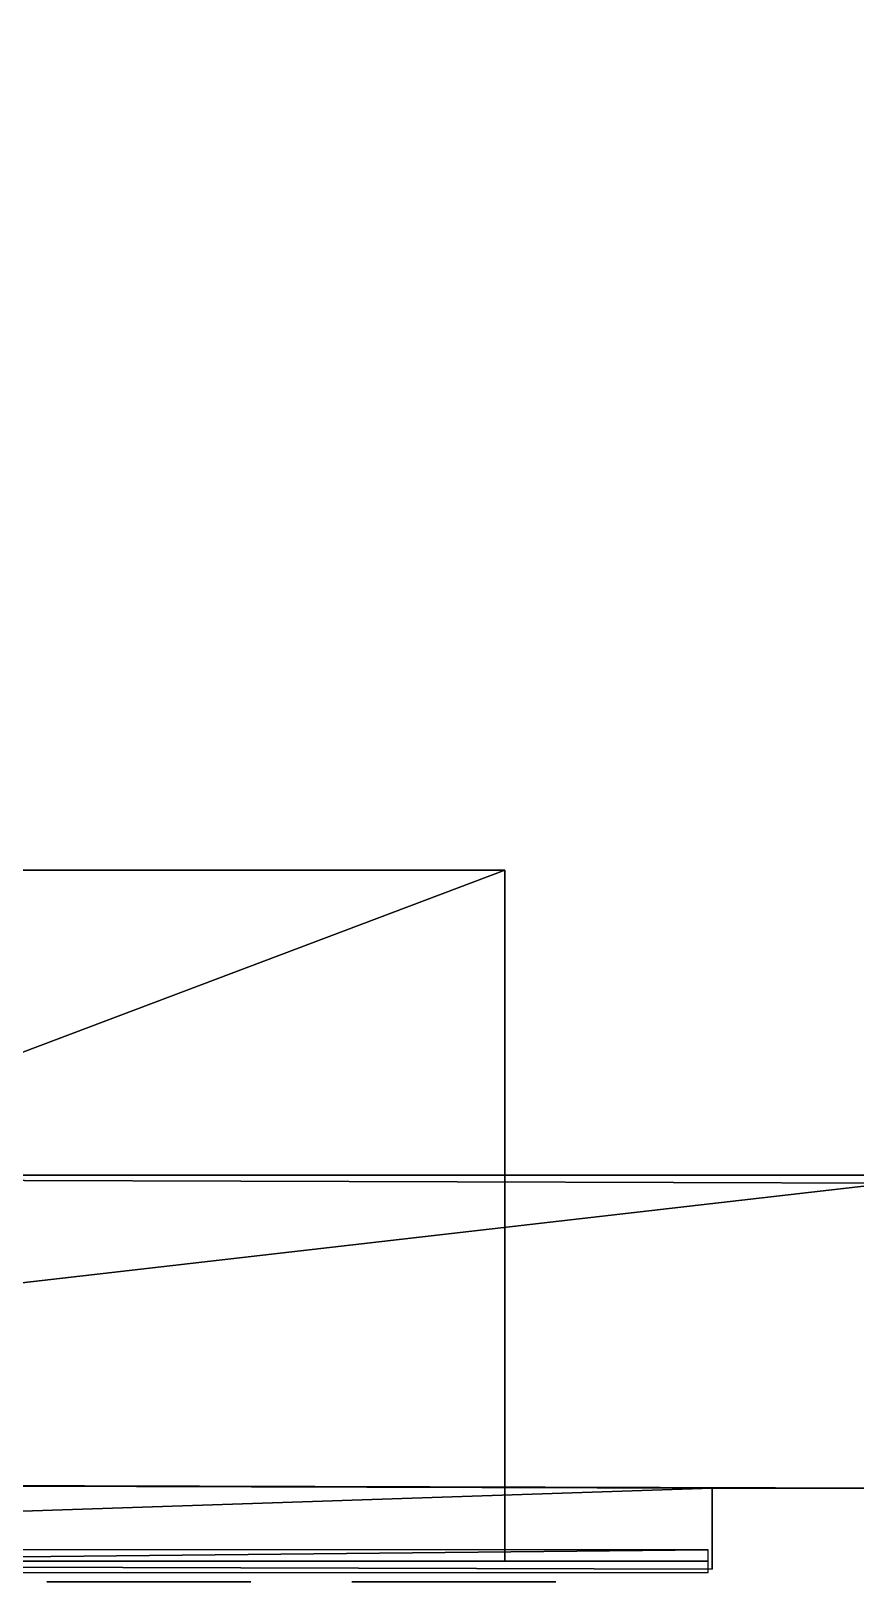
# Model space of a CAD drawing. Extents: x 0.035 to 0.878, y -0.083 to 0.713.
# Drawn here: x 0.2584 to 0.3615, y -0.0614 to 0.1323 of the extents above; entities that cross this region are included whole.
import ezdxf

# ---------------------------------------------------------------- set-up
doc = ezdxf.new("R2010")
doc.units = 0
for name, color, linetype in [('MESH04', 18, 'CONTINUOUS'), ('MESH05', 18, 'CONTINUOUS'), ('MESH08', 18, 'CONTINUOUS'), ('MESH09', 18, 'CONTINUOUS'), ('MESH22', 18, 'CONTINUOUS'), ('MESH24', 18, 'CONTINUOUS'), ('MESH26', 18, 'CONTINUOUS'), ('MESH32', 11, 'CONTINUOUS'), ('MESH33', 11, 'CONTINUOUS'), ('MESH34', 11, 'CONTINUOUS')]:
    doc.layers.add(name, color=color, linetype=linetype)

msp = doc.modelspace()

# ---------------------------------------------------------------- meshes
at = {"layer": 'MESH04'}
mesh = msp.add_polyface(dxfattribs=at)
corners = [(0.2985, -0.0614, 1.1196), (0.2986, -0.0614, 1.1196), (0.299, -0.0614, 1.1229), (0.299, -0.0614, 1.1229), (0.299, -0.0614, 1.1229), (0.299, -0.0614, 1.1163), (0.299, -0.0614, 1.1163), (0.2986, -0.0614, 1.1196), (0.2986, -0.0614, 1.1196), (0.2985, -0.0614, 1.1196), (0.3002, -0.0614, 1.1132), (0.3003, -0.0614, 1.1133), (0.299, -0.0614, 1.1163), (0.299, -0.0614, 1.1163), (0.299, -0.0614, 1.1163), (0.3023, -0.0614, 1.1106), (0.3023, -0.0614, 1.1106), (0.3003, -0.0614, 1.1133), (0.3003, -0.0614, 1.1133), (0.3002, -0.0614, 1.1132), (0.3049, -0.0614, 1.1086), (0.3049, -0.0614, 1.1086), (0.3023, -0.0614, 1.1106), (0.3023, -0.0614, 1.1106), (0.3023, -0.0614, 1.1106), (0.308, -0.0614, 1.1073), (0.308, -0.0614, 1.1073), (0.3049, -0.0614, 1.1086), (0.3049, -0.0614, 1.1086), (0.3049, -0.0614, 1.1086), (0.3113, -0.0614, 1.1069), (0.3113, -0.0614, 1.1069), (0.308, -0.0614, 1.1073), (0.308, -0.0614, 1.1073), (0.308, -0.0614, 1.1073), (0.3146, -0.0614, 1.1073), (0.3145, -0.0614, 1.1073), (0.3113, -0.0614, 1.1069), (0.3113, -0.0614, 1.1069), (0.3113, -0.0614, 1.1069), (0.3176, -0.0614, 1.1086), (0.3176, -0.0614, 1.1086), (0.3145, -0.0614, 1.1073), (0.3145, -0.0614, 1.1073), (0.3146, -0.0614, 1.1073), (0.3203, -0.0614, 1.1106), (0.3202, -0.0614, 1.1106), (0.3176, -0.0614, 1.1086), (0.3176, -0.0614, 1.1086), (0.3176, -0.0614, 1.1086), (0.3223, -0.0614, 1.1132), (0.3222, -0.0614, 1.1133), (0.3202, -0.0614, 1.1106), (0.3202, -0.0614, 1.1106), (0.3203, -0.0614, 1.1106), (0.3235, -0.0614, 1.1163), (0.3235, -0.0614, 1.1163), (0.3222, -0.0614, 1.1133), (0.3222, -0.0614, 1.1133), (0.3223, -0.0614, 1.1132), (0.324, -0.0614, 1.1196), (0.3239, -0.0614, 1.1196), (0.3235, -0.0614, 1.1163), (0.3235, -0.0614, 1.1163), (0.3235, -0.0614, 1.1163), (0.3235, -0.0614, 1.1229), (0.3235, -0.0614, 1.1229), (0.3239, -0.0614, 1.1196), (0.3239, -0.0614, 1.1196), (0.324, -0.0614, 1.1196), (0.3223, -0.0614, 1.126), (0.3222, -0.0614, 1.1259), (0.3235, -0.0614, 1.1229), (0.3235, -0.0614, 1.1229), (0.3235, -0.0614, 1.1229), (0.3203, -0.0614, 1.1286), (0.3202, -0.0614, 1.1286), (0.3222, -0.0614, 1.1259), (0.3222, -0.0614, 1.1259), (0.3223, -0.0614, 1.126), (0.3176, -0.0614, 1.1306), (0.3176, -0.0614, 1.1306), (0.3202, -0.0614, 1.1286), (0.3202, -0.0614, 1.1286), (0.3203, -0.0614, 1.1286), (0.3146, -0.0614, 1.1319), (0.3145, -0.0614, 1.1319), (0.3176, -0.0614, 1.1306), (0.3176, -0.0614, 1.1306), (0.3176, -0.0614, 1.1306), (0.3113, -0.0614, 1.1323), (0.3113, -0.0614, 1.1323), (0.3145, -0.0614, 1.1319), (0.3145, -0.0614, 1.1319), (0.3146, -0.0614, 1.1319), (0.308, -0.0614, 1.1319), (0.308, -0.0614, 1.1319), (0.3113, -0.0614, 1.1323), (0.3113, -0.0614, 1.1323), (0.3113, -0.0614, 1.1323), (0.3049, -0.0614, 1.1306), (0.3049, -0.0614, 1.1306), (0.308, -0.0614, 1.1319), (0.308, -0.0614, 1.1319), (0.308, -0.0614, 1.1319), (0.3023, -0.0614, 1.1286), (0.3023, -0.0614, 1.1286), (0.3049, -0.0614, 1.1306), (0.3049, -0.0614, 1.1306), (0.3049, -0.0614, 1.1306), (0.3002, -0.0614, 1.126), (0.3003, -0.0614, 1.1259), (0.3023, -0.0614, 1.1286), (0.3023, -0.0614, 1.1286), (0.3023, -0.0614, 1.1286), (0.299, -0.0614, 1.1229), (0.299, -0.0614, 1.1229), (0.3003, -0.0614, 1.1259), (0.3003, -0.0614, 1.1259), (0.3002, -0.0614, 1.126)]
mesh.append_faces([[corners[k] for k in face] for face in [(2, 1, 0, 0), (0, 4, 3, 3), (7, 6, 5, 5), (5, 9, 8, 8), (12, 11, 10, 10), (10, 14, 13, 13), (17, 16, 15, 15), (15, 19, 18, 18), (22, 21, 20, 20), (20, 24, 23, 23), (27, 26, 25, 25), (25, 29, 28, 28), (32, 31, 30, 30), (30, 34, 33, 33), (37, 36, 35, 35), (35, 39, 38, 38), (42, 41, 40, 40), (40, 44, 43, 43), (47, 46, 45, 45), (45, 49, 48, 48), (52, 51, 50, 50), (50, 54, 53, 53), (57, 56, 55, 55), (55, 59, 58, 58), (62, 61, 60, 60), (60, 64, 63, 63), (67, 66, 65, 65), (65, 69, 68, 68), (72, 71, 70, 70), (70, 74, 73, 73), (77, 76, 75, 75), (75, 79, 78, 78), (82, 81, 80, 80), (80, 84, 83, 83), (87, 86, 85, 85), (85, 89, 88, 88), (92, 91, 90, 90), (90, 94, 93, 93), (97, 96, 95, 95), (95, 99, 98, 98), (102, 101, 100, 100), (100, 104, 103, 103), (107, 106, 105, 105), (105, 109, 108, 108), (112, 111, 110, 110), (110, 114, 113, 113), (117, 116, 115, 115), (115, 119, 118, 118)]])
at = {"layer": 'MESH05'}
mesh = msp.add_polyface(dxfattribs=at)
corners = [(0.2859, -0.0614, 1.1196), (0.2858, -0.0614, 1.1196), (0.2854, -0.0614, 1.1163), (0.2854, -0.0614, 1.1163), (0.2854, -0.0614, 1.1163), (0.2854, -0.0614, 1.1229), (0.2854, -0.0614, 1.1229), (0.2858, -0.0614, 1.1196), (0.2858, -0.0614, 1.1196), (0.2859, -0.0614, 1.1196), (0.2842, -0.0614, 1.126), (0.2841, -0.0614, 1.1259), (0.2854, -0.0614, 1.1229), (0.2854, -0.0614, 1.1229), (0.2854, -0.0614, 1.1229), (0.2822, -0.0614, 1.1286), (0.2821, -0.0614, 1.1286), (0.2841, -0.0614, 1.1259), (0.2841, -0.0614, 1.1259), (0.2842, -0.0614, 1.126), (0.2795, -0.0614, 1.1306), (0.2795, -0.0614, 1.1306), (0.2821, -0.0614, 1.1286), (0.2821, -0.0614, 1.1286), (0.2822, -0.0614, 1.1286), (0.2765, -0.0614, 1.1319), (0.2764, -0.0614, 1.1319), (0.2795, -0.0614, 1.1306), (0.2795, -0.0614, 1.1306), (0.2795, -0.0614, 1.1306), (0.2732, -0.0614, 1.1323), (0.2732, -0.0614, 1.1323), (0.2764, -0.0614, 1.1319), (0.2764, -0.0614, 1.1319), (0.2765, -0.0614, 1.1319), (0.2699, -0.0614, 1.1319), (0.2699, -0.0614, 1.1319), (0.2732, -0.0614, 1.1323), (0.2732, -0.0614, 1.1323), (0.2732, -0.0614, 1.1323), (0.2668, -0.0614, 1.1306), (0.2668, -0.0614, 1.1306), (0.2699, -0.0614, 1.1319), (0.2699, -0.0614, 1.1319), (0.2699, -0.0614, 1.1319), (0.2642, -0.0614, 1.1286), (0.2642, -0.0614, 1.1286), (0.2668, -0.0614, 1.1306), (0.2668, -0.0614, 1.1306), (0.2668, -0.0614, 1.1306), (0.2621, -0.0614, 1.126), (0.2622, -0.0614, 1.1259), (0.2642, -0.0614, 1.1286), (0.2642, -0.0614, 1.1286), (0.2642, -0.0614, 1.1286), (0.2609, -0.0614, 1.1229), (0.2609, -0.0614, 1.1229), (0.2622, -0.0614, 1.1259), (0.2622, -0.0614, 1.1259), (0.2621, -0.0614, 1.126), (0.2604, -0.0614, 1.1196), (0.2605, -0.0614, 1.1196), (0.2609, -0.0614, 1.1229), (0.2609, -0.0614, 1.1229), (0.2609, -0.0614, 1.1229), (0.2609, -0.0614, 1.1163), (0.2609, -0.0614, 1.1163), (0.2605, -0.0614, 1.1196), (0.2605, -0.0614, 1.1196), (0.2604, -0.0614, 1.1196), (0.2621, -0.0614, 1.1132), (0.2622, -0.0614, 1.1133), (0.2609, -0.0614, 1.1163), (0.2609, -0.0614, 1.1163), (0.2609, -0.0614, 1.1163), (0.2642, -0.0614, 1.1106), (0.2642, -0.0614, 1.1106), (0.2622, -0.0614, 1.1133), (0.2622, -0.0614, 1.1133), (0.2621, -0.0614, 1.1132), (0.2668, -0.0614, 1.1086), (0.2668, -0.0614, 1.1086), (0.2642, -0.0614, 1.1106), (0.2642, -0.0614, 1.1106), (0.2642, -0.0614, 1.1106), (0.2699, -0.0614, 1.1073), (0.2699, -0.0614, 1.1073), (0.2668, -0.0614, 1.1086), (0.2668, -0.0614, 1.1086), (0.2668, -0.0614, 1.1086), (0.2732, -0.0614, 1.1069), (0.2732, -0.0614, 1.1069), (0.2699, -0.0614, 1.1073), (0.2699, -0.0614, 1.1073), (0.2699, -0.0614, 1.1073), (0.2765, -0.0614, 1.1073), (0.2764, -0.0614, 1.1073), (0.2732, -0.0614, 1.1069), (0.2732, -0.0614, 1.1069), (0.2732, -0.0614, 1.1069), (0.2795, -0.0614, 1.1086), (0.2795, -0.0614, 1.1086), (0.2764, -0.0614, 1.1073), (0.2764, -0.0614, 1.1073), (0.2765, -0.0614, 1.1073), (0.2822, -0.0614, 1.1106), (0.2821, -0.0614, 1.1106), (0.2795, -0.0614, 1.1086), (0.2795, -0.0614, 1.1086), (0.2795, -0.0614, 1.1086), (0.2842, -0.0614, 1.1132), (0.2841, -0.0614, 1.1133), (0.2821, -0.0614, 1.1106), (0.2821, -0.0614, 1.1106), (0.2822, -0.0614, 1.1106), (0.2854, -0.0614, 1.1163), (0.2854, -0.0614, 1.1163), (0.2841, -0.0614, 1.1133), (0.2841, -0.0614, 1.1133), (0.2842, -0.0614, 1.1132)]
mesh.append_faces([[corners[k] for k in face] for face in [(2, 1, 0, 0), (0, 4, 3, 3), (7, 6, 5, 5), (5, 9, 8, 8), (12, 11, 10, 10), (10, 14, 13, 13), (17, 16, 15, 15), (15, 19, 18, 18), (22, 21, 20, 20), (20, 24, 23, 23), (27, 26, 25, 25), (25, 29, 28, 28), (32, 31, 30, 30), (30, 34, 33, 33), (37, 36, 35, 35), (35, 39, 38, 38), (42, 41, 40, 40), (40, 44, 43, 43), (47, 46, 45, 45), (45, 49, 48, 48), (52, 51, 50, 50), (50, 54, 53, 53), (57, 56, 55, 55), (55, 59, 58, 58), (62, 61, 60, 60), (60, 64, 63, 63), (67, 66, 65, 65), (65, 69, 68, 68), (72, 71, 70, 70), (70, 74, 73, 73), (77, 76, 75, 75), (75, 79, 78, 78), (82, 81, 80, 80), (80, 84, 83, 83), (87, 86, 85, 85), (85, 89, 88, 88), (92, 91, 90, 90), (90, 94, 93, 93), (97, 96, 95, 95), (95, 99, 98, 98), (102, 101, 100, 100), (100, 104, 103, 103), (107, 106, 105, 105), (105, 109, 108, 108), (112, 111, 110, 110), (110, 114, 113, 113), (117, 116, 115, 115), (115, 119, 118, 118)]])
at = {"layer": 'MESH08'}
mesh = msp.add_polyface(dxfattribs=at)
corners = [(0.299, -0.0588, 1.1163), (0.299, -0.0588, 1.1163), (0.2986, -0.0588, 1.1196), (0.2986, -0.0588, 1.1196), (0.2985, -0.0588, 1.1196), (0.3002, -0.0588, 1.1132), (0.3003, -0.0588, 1.1133), (0.299, -0.0588, 1.1163), (0.299, -0.0588, 1.1163), (0.299, -0.0588, 1.1163), (0.3023, -0.0588, 1.1106), (0.3023, -0.0588, 1.1106), (0.3003, -0.0588, 1.1133), (0.3003, -0.0588, 1.1133), (0.3002, -0.0588, 1.1132), (0.3049, -0.0588, 1.1086), (0.3049, -0.0588, 1.1086), (0.3023, -0.0588, 1.1106), (0.3023, -0.0588, 1.1106), (0.3023, -0.0588, 1.1106), (0.308, -0.0588, 1.1073), (0.308, -0.0588, 1.1073), (0.3049, -0.0588, 1.1086), (0.3049, -0.0588, 1.1086), (0.3049, -0.0588, 1.1086), (0.3113, -0.0588, 1.1069), (0.3113, -0.0588, 1.1069), (0.308, -0.0588, 1.1073), (0.308, -0.0588, 1.1073), (0.308, -0.0588, 1.1073), (0.3146, -0.0588, 1.1073), (0.3145, -0.0588, 1.1073), (0.3113, -0.0588, 1.1069), (0.3113, -0.0588, 1.1069), (0.3113, -0.0588, 1.1069), (0.3176, -0.0588, 1.1086), (0.3176, -0.0588, 1.1086), (0.3145, -0.0588, 1.1073), (0.3145, -0.0588, 1.1073), (0.3146, -0.0588, 1.1073), (0.3203, -0.0588, 1.1106), (0.3202, -0.0588, 1.1106), (0.3176, -0.0588, 1.1086), (0.3176, -0.0588, 1.1086), (0.3176, -0.0588, 1.1086), (0.3223, -0.0588, 1.1132), (0.3222, -0.0588, 1.1133), (0.3202, -0.0588, 1.1106), (0.3202, -0.0588, 1.1106), (0.3203, -0.0588, 1.1106), (0.3235, -0.0588, 1.1163), (0.3235, -0.0588, 1.1163), (0.3222, -0.0588, 1.1133), (0.3222, -0.0588, 1.1133), (0.3223, -0.0588, 1.1132), (0.324, -0.0588, 1.1196), (0.3239, -0.0588, 1.1196), (0.3235, -0.0588, 1.1163), (0.3235, -0.0588, 1.1163), (0.3235, -0.0588, 1.1163), (0.3235, -0.0588, 1.1229), (0.3235, -0.0588, 1.1229), (0.3239, -0.0588, 1.1196), (0.3239, -0.0588, 1.1196), (0.324, -0.0588, 1.1196), (0.3223, -0.0588, 1.126), (0.3222, -0.0588, 1.1259), (0.3235, -0.0588, 1.1229), (0.3235, -0.0588, 1.1229), (0.3235, -0.0588, 1.1229), (0.3203, -0.0588, 1.1286), (0.3202, -0.0588, 1.1286), (0.3222, -0.0588, 1.1259), (0.3222, -0.0588, 1.1259), (0.3223, -0.0588, 1.126), (0.3176, -0.0588, 1.1306), (0.3176, -0.0588, 1.1306), (0.3202, -0.0588, 1.1286), (0.3202, -0.0588, 1.1286), (0.3203, -0.0588, 1.1286), (0.3146, -0.0588, 1.1319), (0.3145, -0.0588, 1.1319), (0.3176, -0.0588, 1.1306), (0.3176, -0.0588, 1.1306), (0.3176, -0.0588, 1.1306), (0.3113, -0.0588, 1.1323), (0.3113, -0.0588, 1.1323), (0.3145, -0.0588, 1.1319), (0.3145, -0.0588, 1.1319), (0.3146, -0.0588, 1.1319), (0.308, -0.0588, 1.1319), (0.308, -0.0588, 1.1319), (0.3113, -0.0588, 1.1323), (0.3113, -0.0588, 1.1323), (0.3113, -0.0588, 1.1323), (0.3049, -0.0588, 1.1306), (0.3049, -0.0588, 1.1306), (0.308, -0.0588, 1.1319), (0.308, -0.0588, 1.1319), (0.308, -0.0588, 1.1319), (0.3023, -0.0588, 1.1286), (0.3023, -0.0588, 1.1286), (0.3049, -0.0588, 1.1306), (0.3049, -0.0588, 1.1306), (0.3049, -0.0588, 1.1306), (0.3002, -0.0588, 1.126), (0.3003, -0.0588, 1.1259), (0.3023, -0.0588, 1.1286), (0.3023, -0.0588, 1.1286), (0.3023, -0.0588, 1.1286), (0.299, -0.0588, 1.1229), (0.299, -0.0588, 1.1229), (0.3003, -0.0588, 1.1259), (0.3003, -0.0588, 1.1259), (0.3002, -0.0588, 1.126), (0.2985, -0.0588, 1.1196), (0.2986, -0.0588, 1.1196), (0.299, -0.0588, 1.1229), (0.299, -0.0588, 1.1229), (0.299, -0.0588, 1.1229)]
mesh.append_faces([[corners[k] for k in face] for face in [(2, 1, 0, 0), (0, 4, 3, 3), (7, 6, 5, 5), (5, 9, 8, 8), (12, 11, 10, 10), (10, 14, 13, 13), (17, 16, 15, 15), (15, 19, 18, 18), (22, 21, 20, 20), (20, 24, 23, 23), (27, 26, 25, 25), (25, 29, 28, 28), (32, 31, 30, 30), (30, 34, 33, 33), (37, 36, 35, 35), (35, 39, 38, 38), (42, 41, 40, 40), (40, 44, 43, 43), (47, 46, 45, 45), (45, 49, 48, 48), (52, 51, 50, 50), (50, 54, 53, 53), (57, 56, 55, 55), (55, 59, 58, 58), (62, 61, 60, 60), (60, 64, 63, 63), (67, 66, 65, 65), (65, 69, 68, 68), (72, 71, 70, 70), (70, 74, 73, 73), (77, 76, 75, 75), (75, 79, 78, 78), (82, 81, 80, 80), (80, 84, 83, 83), (87, 86, 85, 85), (85, 89, 88, 88), (92, 91, 90, 90), (90, 94, 93, 93), (97, 96, 95, 95), (95, 99, 98, 98), (102, 101, 100, 100), (100, 104, 103, 103), (107, 106, 105, 105), (105, 109, 108, 108), (112, 111, 110, 110), (110, 114, 113, 113), (117, 116, 115, 115), (115, 119, 118, 118)]])
at = {"layer": 'MESH09'}
mesh = msp.add_polyface(dxfattribs=at)
corners = [(0.2609, -0.0588, 1.1163), (0.2609, -0.0588, 1.1163), (0.2605, -0.0588, 1.1196), (0.2605, -0.0588, 1.1196), (0.2604, -0.0588, 1.1196), (0.2621, -0.0588, 1.1132), (0.2622, -0.0588, 1.1133), (0.2609, -0.0588, 1.1163), (0.2609, -0.0588, 1.1163), (0.2609, -0.0588, 1.1163), (0.2642, -0.0588, 1.1106), (0.2642, -0.0588, 1.1106), (0.2622, -0.0588, 1.1133), (0.2622, -0.0588, 1.1133), (0.2621, -0.0588, 1.1132), (0.2668, -0.0588, 1.1086), (0.2668, -0.0588, 1.1086), (0.2642, -0.0588, 1.1106), (0.2642, -0.0588, 1.1106), (0.2642, -0.0588, 1.1106), (0.2699, -0.0588, 1.1073), (0.2699, -0.0588, 1.1073), (0.2668, -0.0588, 1.1086), (0.2668, -0.0588, 1.1086), (0.2668, -0.0588, 1.1086), (0.2732, -0.0588, 1.1069), (0.2732, -0.0588, 1.1069), (0.2699, -0.0588, 1.1073), (0.2699, -0.0588, 1.1073), (0.2699, -0.0588, 1.1073), (0.2765, -0.0588, 1.1073), (0.2764, -0.0588, 1.1073), (0.2732, -0.0588, 1.1069), (0.2732, -0.0588, 1.1069), (0.2732, -0.0588, 1.1069), (0.2795, -0.0588, 1.1086), (0.2795, -0.0588, 1.1086), (0.2764, -0.0588, 1.1073), (0.2764, -0.0588, 1.1073), (0.2765, -0.0588, 1.1073), (0.2822, -0.0588, 1.1106), (0.2821, -0.0588, 1.1106), (0.2795, -0.0588, 1.1086), (0.2795, -0.0588, 1.1086), (0.2795, -0.0588, 1.1086), (0.2842, -0.0588, 1.1132), (0.2841, -0.0588, 1.1133), (0.2821, -0.0588, 1.1106), (0.2821, -0.0588, 1.1106), (0.2822, -0.0588, 1.1106), (0.2854, -0.0588, 1.1163), (0.2854, -0.0588, 1.1163), (0.2841, -0.0588, 1.1133), (0.2841, -0.0588, 1.1133), (0.2842, -0.0588, 1.1132), (0.2859, -0.0588, 1.1196), (0.2858, -0.0588, 1.1196), (0.2854, -0.0588, 1.1163), (0.2854, -0.0588, 1.1163), (0.2854, -0.0588, 1.1163), (0.2854, -0.0588, 1.1229), (0.2854, -0.0588, 1.1229), (0.2858, -0.0588, 1.1196), (0.2858, -0.0588, 1.1196), (0.2859, -0.0588, 1.1196), (0.2842, -0.0588, 1.126), (0.2841, -0.0588, 1.1259), (0.2854, -0.0588, 1.1229), (0.2854, -0.0588, 1.1229), (0.2854, -0.0588, 1.1229), (0.2822, -0.0588, 1.1286), (0.2821, -0.0588, 1.1286), (0.2841, -0.0588, 1.1259), (0.2841, -0.0588, 1.1259), (0.2842, -0.0588, 1.126), (0.2795, -0.0588, 1.1306), (0.2795, -0.0588, 1.1306), (0.2821, -0.0588, 1.1286), (0.2821, -0.0588, 1.1286), (0.2822, -0.0588, 1.1286), (0.2765, -0.0588, 1.1319), (0.2764, -0.0588, 1.1319), (0.2795, -0.0588, 1.1306), (0.2795, -0.0588, 1.1306), (0.2795, -0.0588, 1.1306), (0.2732, -0.0588, 1.1323), (0.2732, -0.0588, 1.1323), (0.2764, -0.0588, 1.1319), (0.2764, -0.0588, 1.1319), (0.2765, -0.0588, 1.1319), (0.2699, -0.0588, 1.1319), (0.2699, -0.0588, 1.1319), (0.2732, -0.0588, 1.1323), (0.2732, -0.0588, 1.1323), (0.2732, -0.0588, 1.1323), (0.2668, -0.0588, 1.1306), (0.2668, -0.0588, 1.1306), (0.2699, -0.0588, 1.1319), (0.2699, -0.0588, 1.1319), (0.2699, -0.0588, 1.1319), (0.2642, -0.0588, 1.1286), (0.2642, -0.0588, 1.1286), (0.2668, -0.0588, 1.1306), (0.2668, -0.0588, 1.1306), (0.2668, -0.0588, 1.1306), (0.2621, -0.0588, 1.126), (0.2622, -0.0588, 1.1259), (0.2642, -0.0588, 1.1286), (0.2642, -0.0588, 1.1286), (0.2642, -0.0588, 1.1286), (0.2609, -0.0588, 1.1229), (0.2609, -0.0588, 1.1229), (0.2622, -0.0588, 1.1259), (0.2622, -0.0588, 1.1259), (0.2621, -0.0588, 1.126), (0.2604, -0.0588, 1.1196), (0.2605, -0.0588, 1.1196), (0.2609, -0.0588, 1.1229), (0.2609, -0.0588, 1.1229), (0.2609, -0.0588, 1.1229)]
mesh.append_faces([[corners[k] for k in face] for face in [(2, 1, 0, 0), (0, 4, 3, 3), (7, 6, 5, 5), (5, 9, 8, 8), (12, 11, 10, 10), (10, 14, 13, 13), (17, 16, 15, 15), (15, 19, 18, 18), (22, 21, 20, 20), (20, 24, 23, 23), (27, 26, 25, 25), (25, 29, 28, 28), (32, 31, 30, 30), (30, 34, 33, 33), (37, 36, 35, 35), (35, 39, 38, 38), (42, 41, 40, 40), (40, 44, 43, 43), (47, 46, 45, 45), (45, 49, 48, 48), (52, 51, 50, 50), (50, 54, 53, 53), (57, 56, 55, 55), (55, 59, 58, 58), (62, 61, 60, 60), (60, 64, 63, 63), (67, 66, 65, 65), (65, 69, 68, 68), (72, 71, 70, 70), (70, 74, 73, 73), (77, 76, 75, 75), (75, 79, 78, 78), (82, 81, 80, 80), (80, 84, 83, 83), (87, 86, 85, 85), (85, 89, 88, 88), (92, 91, 90, 90), (90, 94, 93, 93), (97, 96, 95, 95), (95, 99, 98, 98), (102, 101, 100, 100), (100, 104, 103, 103), (107, 106, 105, 105), (105, 109, 108, 108), (112, 111, 110, 110), (110, 114, 113, 113), (117, 116, 115, 115), (115, 119, 118, 118)]])
at = {"layer": 'MESH22'}
mesh = msp.add_polyface(dxfattribs=at)
corners = [(0.062, -0.0588, 0.8636), (0.0655, -0.0588, 0.8636), (0.0655, -0.0588, 1.2192), (0.0655, -0.0588, 1.2192), (0.062, -0.0588, 1.2192), (0.0638, -0.0602, 0.8636), (0.0638, -0.0574, 0.8636), (0.343, -0.0574, 0.8636), (0.343, -0.0574, 0.8636), (0.343, -0.0602, 0.8636), (0.343, -0.0574, 1.2192), (0.343, -0.0602, 1.2192), (0.0638, -0.0602, 1.2192), (0.0638, -0.0602, 1.2192), (0.0638, -0.0574, 1.2192)]
mesh.append_faces([[corners[k] for k in face] for face in [(2, 1, 0, 0), (0, 4, 3, 3), (7, 6, 5, 5), (5, 9, 8, 8), (12, 11, 10, 10), (10, 14, 13, 13)]])
at = {"layer": 'MESH24'}
mesh = msp.add_polyface(dxfattribs=at)
corners = [(0.299, -0.0588, 1.1143), (0.299, -0.0588, 1.1143), (0.2986, -0.0588, 1.1176), (0.2986, -0.0588, 1.1176), (0.2985, -0.0588, 1.1176), (0.3002, -0.0588, 1.1112), (0.3003, -0.0588, 1.1113), (0.299, -0.0588, 1.1143), (0.299, -0.0588, 1.1143), (0.299, -0.0588, 1.1143), (0.3023, -0.0588, 1.1086), (0.3023, -0.0588, 1.1086), (0.3003, -0.0588, 1.1113), (0.3003, -0.0588, 1.1113), (0.3002, -0.0588, 1.1112), (0.3049, -0.0588, 1.1066), (0.3049, -0.0588, 1.1066), (0.3023, -0.0588, 1.1086), (0.3023, -0.0588, 1.1086), (0.3023, -0.0588, 1.1086), (0.308, -0.0588, 1.1053), (0.308, -0.0588, 1.1053), (0.3049, -0.0588, 1.1066), (0.3049, -0.0588, 1.1066), (0.3049, -0.0588, 1.1066), (0.3113, -0.0588, 1.1049), (0.3113, -0.0588, 1.1049), (0.308, -0.0588, 1.1053), (0.308, -0.0588, 1.1053), (0.308, -0.0588, 1.1053), (0.3146, -0.0588, 1.1053), (0.3145, -0.0588, 1.1053), (0.3113, -0.0588, 1.1049), (0.3113, -0.0588, 1.1049), (0.3113, -0.0588, 1.1049), (0.3176, -0.0588, 1.1066), (0.3176, -0.0588, 1.1066), (0.3145, -0.0588, 1.1053), (0.3145, -0.0588, 1.1053), (0.3146, -0.0588, 1.1053), (0.3203, -0.0588, 1.1086), (0.3202, -0.0588, 1.1086), (0.3176, -0.0588, 1.1066), (0.3176, -0.0588, 1.1066), (0.3176, -0.0588, 1.1066), (0.3223, -0.0588, 1.1112), (0.3222, -0.0588, 1.1113), (0.3202, -0.0588, 1.1086), (0.3202, -0.0588, 1.1086), (0.3203, -0.0588, 1.1086), (0.3235, -0.0588, 1.1143), (0.3235, -0.0588, 1.1143), (0.3222, -0.0588, 1.1113), (0.3222, -0.0588, 1.1113), (0.3223, -0.0588, 1.1112), (0.324, -0.0588, 1.1176), (0.3239, -0.0588, 1.1176), (0.3235, -0.0588, 1.1143), (0.3235, -0.0588, 1.1143), (0.3235, -0.0588, 1.1143), (0.3235, -0.0588, 1.1209), (0.3235, -0.0588, 1.1209), (0.3239, -0.0588, 1.1176), (0.3239, -0.0588, 1.1176), (0.324, -0.0588, 1.1176), (0.3223, -0.0588, 1.124), (0.3222, -0.0588, 1.1239), (0.3235, -0.0588, 1.1209), (0.3235, -0.0588, 1.1209), (0.3235, -0.0588, 1.1209), (0.3203, -0.0588, 1.1266), (0.3202, -0.0588, 1.1266), (0.3222, -0.0588, 1.1239), (0.3222, -0.0588, 1.1239), (0.3223, -0.0588, 1.124), (0.3176, -0.0588, 1.1286), (0.3176, -0.0588, 1.1286), (0.3202, -0.0588, 1.1266), (0.3202, -0.0588, 1.1266), (0.3203, -0.0588, 1.1266), (0.3146, -0.0588, 1.1299), (0.3145, -0.0588, 1.1299), (0.3176, -0.0588, 1.1286), (0.3176, -0.0588, 1.1286), (0.3176, -0.0588, 1.1286), (0.3113, -0.0588, 1.1303), (0.3113, -0.0588, 1.1303), (0.3145, -0.0588, 1.1299), (0.3145, -0.0588, 1.1299), (0.3146, -0.0588, 1.1299), (0.308, -0.0588, 1.1299), (0.308, -0.0588, 1.1299), (0.3113, -0.0588, 1.1303), (0.3113, -0.0588, 1.1303), (0.3113, -0.0588, 1.1303), (0.3049, -0.0588, 1.1286), (0.3049, -0.0588, 1.1286), (0.308, -0.0588, 1.1299), (0.308, -0.0588, 1.1299), (0.308, -0.0588, 1.1299), (0.3023, -0.0588, 1.1266), (0.3023, -0.0588, 1.1266), (0.3049, -0.0588, 1.1286), (0.3049, -0.0588, 1.1286), (0.3049, -0.0588, 1.1286), (0.3002, -0.0588, 1.124), (0.3003, -0.0588, 1.1239), (0.3023, -0.0588, 1.1266), (0.3023, -0.0588, 1.1266), (0.3023, -0.0588, 1.1266), (0.299, -0.0588, 1.1209), (0.299, -0.0588, 1.1209), (0.3003, -0.0588, 1.1239), (0.3003, -0.0588, 1.1239), (0.3002, -0.0588, 1.124), (0.2985, -0.0588, 1.1176), (0.2986, -0.0588, 1.1176), (0.299, -0.0588, 1.1209), (0.299, -0.0588, 1.1209), (0.299, -0.0588, 1.1209)]
mesh.append_faces([[corners[k] for k in face] for face in [(2, 1, 0, 0), (0, 4, 3, 3), (7, 6, 5, 5), (5, 9, 8, 8), (12, 11, 10, 10), (10, 14, 13, 13), (17, 16, 15, 15), (15, 19, 18, 18), (22, 21, 20, 20), (20, 24, 23, 23), (27, 26, 25, 25), (25, 29, 28, 28), (32, 31, 30, 30), (30, 34, 33, 33), (37, 36, 35, 35), (35, 39, 38, 38), (42, 41, 40, 40), (40, 44, 43, 43), (47, 46, 45, 45), (45, 49, 48, 48), (52, 51, 50, 50), (50, 54, 53, 53), (57, 56, 55, 55), (55, 59, 58, 58), (62, 61, 60, 60), (60, 64, 63, 63), (67, 66, 65, 65), (65, 69, 68, 68), (72, 71, 70, 70), (70, 74, 73, 73), (77, 76, 75, 75), (75, 79, 78, 78), (82, 81, 80, 80), (80, 84, 83, 83), (87, 86, 85, 85), (85, 89, 88, 88), (92, 91, 90, 90), (90, 94, 93, 93), (97, 96, 95, 95), (95, 99, 98, 98), (102, 101, 100, 100), (100, 104, 103, 103), (107, 106, 105, 105), (105, 109, 108, 108), (112, 111, 110, 110), (110, 114, 113, 113), (117, 116, 115, 115), (115, 119, 118, 118)]])
at = {"layer": 'MESH26'}
mesh = msp.add_polyface(dxfattribs=at)
corners = [(0.2699, -0.0588, 1.1053), (0.2699, -0.0588, 1.1053), (0.2668, -0.0588, 1.1066), (0.2668, -0.0588, 1.1066), (0.2668, -0.0588, 1.1066), (0.2732, -0.0588, 1.1049), (0.2732, -0.0588, 1.1049), (0.2699, -0.0588, 1.1053), (0.2699, -0.0588, 1.1053), (0.2699, -0.0588, 1.1053), (0.2765, -0.0588, 1.1053), (0.2764, -0.0588, 1.1053), (0.2732, -0.0588, 1.1049), (0.2732, -0.0588, 1.1049), (0.2732, -0.0588, 1.1049), (0.2795, -0.0588, 1.1066), (0.2795, -0.0588, 1.1066), (0.2764, -0.0588, 1.1053), (0.2764, -0.0588, 1.1053), (0.2765, -0.0588, 1.1053), (0.2822, -0.0588, 1.1086), (0.2821, -0.0588, 1.1086), (0.2795, -0.0588, 1.1066), (0.2795, -0.0588, 1.1066), (0.2795, -0.0588, 1.1066), (0.2842, -0.0588, 1.1112), (0.2841, -0.0588, 1.1113), (0.2821, -0.0588, 1.1086), (0.2821, -0.0588, 1.1086), (0.2822, -0.0588, 1.1086), (0.2854, -0.0588, 1.1143), (0.2854, -0.0588, 1.1143), (0.2841, -0.0588, 1.1113), (0.2841, -0.0588, 1.1113), (0.2842, -0.0588, 1.1112), (0.2859, -0.0588, 1.1176), (0.2858, -0.0588, 1.1176), (0.2854, -0.0588, 1.1143), (0.2854, -0.0588, 1.1143), (0.2854, -0.0588, 1.1143), (0.2854, -0.0588, 1.1209), (0.2854, -0.0588, 1.1209), (0.2858, -0.0588, 1.1176), (0.2858, -0.0588, 1.1176), (0.2859, -0.0588, 1.1176), (0.2842, -0.0588, 1.124), (0.2841, -0.0588, 1.1239), (0.2854, -0.0588, 1.1209), (0.2854, -0.0588, 1.1209), (0.2854, -0.0588, 1.1209), (0.2822, -0.0588, 1.1266), (0.2821, -0.0588, 1.1266), (0.2841, -0.0588, 1.1239), (0.2841, -0.0588, 1.1239), (0.2842, -0.0588, 1.124), (0.2795, -0.0588, 1.1286), (0.2795, -0.0588, 1.1286), (0.2821, -0.0588, 1.1266), (0.2821, -0.0588, 1.1266), (0.2822, -0.0588, 1.1266), (0.2765, -0.0588, 1.1299), (0.2764, -0.0588, 1.1299), (0.2795, -0.0588, 1.1286), (0.2795, -0.0588, 1.1286), (0.2795, -0.0588, 1.1286), (0.2732, -0.0588, 1.1303), (0.2732, -0.0588, 1.1303), (0.2764, -0.0588, 1.1299), (0.2764, -0.0588, 1.1299), (0.2765, -0.0588, 1.1299), (0.2699, -0.0588, 1.1299), (0.2699, -0.0588, 1.1299), (0.2732, -0.0588, 1.1303), (0.2732, -0.0588, 1.1303), (0.2732, -0.0588, 1.1303), (0.2668, -0.0588, 1.1286), (0.2668, -0.0588, 1.1286), (0.2699, -0.0588, 1.1299), (0.2699, -0.0588, 1.1299), (0.2699, -0.0588, 1.1299), (0.2642, -0.0588, 1.1266), (0.2642, -0.0588, 1.1266), (0.2668, -0.0588, 1.1286), (0.2668, -0.0588, 1.1286), (0.2668, -0.0588, 1.1286), (0.2621, -0.0588, 1.124), (0.2622, -0.0588, 1.1239), (0.2642, -0.0588, 1.1266), (0.2642, -0.0588, 1.1266), (0.2642, -0.0588, 1.1266), (0.2609, -0.0588, 1.1209), (0.2609, -0.0588, 1.1209), (0.2622, -0.0588, 1.1239), (0.2622, -0.0588, 1.1239), (0.2621, -0.0588, 1.124), (0.2604, -0.0588, 1.1176), (0.2605, -0.0588, 1.1176), (0.2609, -0.0588, 1.1209), (0.2609, -0.0588, 1.1209), (0.2609, -0.0588, 1.1209), (0.2609, -0.0588, 1.1143), (0.2609, -0.0588, 1.1143), (0.2605, -0.0588, 1.1176), (0.2605, -0.0588, 1.1176), (0.2604, -0.0588, 1.1176), (0.2621, -0.0588, 1.1112), (0.2622, -0.0588, 1.1113), (0.2609, -0.0588, 1.1143), (0.2609, -0.0588, 1.1143), (0.2609, -0.0588, 1.1143), (0.2642, -0.0588, 1.1086), (0.2642, -0.0588, 1.1086), (0.2622, -0.0588, 1.1113), (0.2622, -0.0588, 1.1113), (0.2621, -0.0588, 1.1112), (0.2668, -0.0588, 1.1066), (0.2668, -0.0588, 1.1066), (0.2642, -0.0588, 1.1086), (0.2642, -0.0588, 1.1086), (0.2642, -0.0588, 1.1086)]
mesh.append_faces([[corners[k] for k in face] for face in [(2, 1, 0, 0), (0, 4, 3, 3), (7, 6, 5, 5), (5, 9, 8, 8), (12, 11, 10, 10), (10, 14, 13, 13), (17, 16, 15, 15), (15, 19, 18, 18), (22, 21, 20, 20), (20, 24, 23, 23), (27, 26, 25, 25), (25, 29, 28, 28), (32, 31, 30, 30), (30, 34, 33, 33), (37, 36, 35, 35), (35, 39, 38, 38), (42, 41, 40, 40), (40, 44, 43, 43), (47, 46, 45, 45), (45, 49, 48, 48), (52, 51, 50, 50), (50, 54, 53, 53), (57, 56, 55, 55), (55, 59, 58, 58), (62, 61, 60, 60), (60, 64, 63, 63), (67, 66, 65, 65), (65, 69, 68, 68), (72, 71, 70, 70), (70, 74, 73, 73), (77, 76, 75, 75), (75, 79, 78, 78), (82, 81, 80, 80), (80, 84, 83, 83), (87, 86, 85, 85), (85, 89, 88, 88), (92, 91, 90, 90), (90, 94, 93, 93), (97, 96, 95, 95), (95, 99, 98, 98), (102, 101, 100, 100), (100, 104, 103, 103), (107, 106, 105, 105), (105, 109, 108, 108), (112, 111, 110, 110), (110, 114, 113, 113), (117, 116, 115, 115), (115, 119, 118, 118)]])
at = {"layer": 'MESH32'}
mesh = msp.add_polyface(dxfattribs=at)
corners = [(0.3658, -0.0497, 0.0782), (0.3435, -0.0497, 0.8656), (0.0415, -0.0488, 0.0782), (0.3658, -0.0497, 1.6784), (0.4542, -0.0495, 0.0782), (0.3658, -0.0497, 1.6784), (0.3658, -0.0497, 0.0782), (0.4542, -0.0495, 1.6784), (0.4542, -0.0495, 0.0782), (0.4541, -0.0113, 1.6784), (0.4542, -0.0495, 1.6784), (0.4541, -0.0113, 0.0782), (0.3658, -0.0497, 0.0782), (0.4541, -0.0113, 0.0782), (0.4542, -0.0495, 0.0782), (0.3657, -0.0116, 0.0782), (0.0415, -0.0488, 0.0782), (0.0414, -0.0106, 0.0782), (0.0415, -0.0488, 1.6784), (0.0414, -0.0106, 0.0782), (0.0414, -0.0106, 1.6784), (0.0415, -0.0488, 1.6784), (0.3657, -0.0116, 1.6784), (0.0414, -0.0106, 1.6784), (0.3658, -0.0497, 1.6784), (0.0637, -0.0488, 1.2212), (0.0637, -0.0488, 0.8656), (0.3435, -0.0497, 0.8656), (0.0638, -0.059, 0.8656), (0.0637, -0.0488, 0.8656), (0.3435, -0.0598, 0.8656), (0.3435, -0.0497, 1.2212), (0.3435, -0.0598, 0.8656), (0.3435, -0.0497, 0.8656), (0.3435, -0.0598, 1.2212), (0.3435, -0.0497, 1.2212), (0.0638, -0.059, 1.2212), (0.3435, -0.0598, 1.2212), (0.0637, -0.0488, 1.2212), (0.3435, -0.0497, 1.2212), (0.0637, -0.0488, 0.8656), (0.0638, -0.059, 1.2212), (0.0637, -0.0488, 1.2212), (0.0638, -0.059, 0.8656), (0.4541, -0.0113, 1.6784), (0.4542, -0.0495, 1.6784), (0.4541, -0.0113, 1.6784), (0.3657, -0.0116, 0.0782), (0.3657, -0.0116, 1.6784), (0.4541, -0.0113, 0.0782)]
mesh.append_faces([[corners[k] for k in face] for face in [(2, 1, 0, 0), (3, 0, 1, 1), (6, 5, 4, 4), (7, 4, 5, 5), (10, 9, 8, 8), (11, 8, 9, 9), (14, 13, 12, 12), (13, 15, 12, 12), (12, 15, 16, 16), (17, 16, 15, 15), (2, 19, 18, 18), (20, 18, 19, 19), (23, 22, 21, 21), (24, 21, 22, 22), (3, 25, 18, 18), (25, 26, 18, 18), (18, 26, 2, 2), (1, 2, 26, 26), (29, 28, 27, 27), (30, 27, 28, 28), (33, 32, 31, 31), (34, 31, 32, 32), (37, 36, 35, 35), (38, 35, 36, 36), (25, 3, 39, 39), (39, 3, 1, 1), (42, 41, 40, 40), (43, 40, 41, 41), (44, 24, 22, 22), (45, 24, 44, 44), (48, 47, 46, 46), (49, 46, 47, 47)]])
at = {"layer": 'MESH33'}
mesh = msp.add_polyface(dxfattribs=at)
corners = [(0.035, -0.0106, 1.6784), (0.8732, 0.7133, 1.6784), (0.035, 0.7133, 1.6784), (0.0414, -0.0106, 1.6784), (0.035, -0.0106, 1.6784), (0.0414, -0.0106, 0.002), (0.0414, -0.0106, 1.6784), (0.035, -0.0106, 0.002), (0.035, 0.7133, 1.6784), (0.035, -0.0106, 0.002), (0.035, -0.0106, 1.6784), (0.035, 0.7133, 0.002), (0.8732, 0.7133, 1.6784), (0.035, 0.7133, 0.002), (0.8732, 0.7133, 0.002), (0.8732, -0.0106, 1.6784), (0.8732, 0.7133, 0.002), (0.8732, 0.7133, 1.6784), (0.8732, -0.0106, 0.002), (0.8669, -0.0106, 1.6784), (0.8732, -0.0106, 0.002), (0.8732, -0.0106, 1.6784), (0.8669, -0.0106, 0.0782), (0.8669, -0.0106, 0.002), (0.3779, -0.0106, 0.0782), (0.8669, -0.0106, 0.002), (0.3652, -0.0106, 0.0782), (0.0414, -0.0106, 0.0782), (0.0414, -0.0106, 0.002), (0.0414, -0.0106, 0.002), (0.8732, 0.7133, 0.002), (0.8669, -0.0106, 0.002), (0.035, -0.0106, 0.002), (0.035, 0.7133, 0.002), (0.8732, -0.0106, 0.002), (0.3652, -0.0106, 1.6784), (0.3779, -0.0106, 1.6784), (0.8669, -0.0106, 1.6784), (0.3652, -0.0106, 1.6784), (0.8732, -0.0106, 1.6784), (0.8669, -0.0106, 0.0782), (0.3779, -0.0487, 0.0782), (0.3779, -0.0106, 0.0782), (0.8669, -0.0487, 0.0782)]
mesh.append_faces([[corners[k] for k in face] for face in [(2, 1, 0, 0), (3, 0, 1, 1), (6, 5, 4, 4), (7, 4, 5, 5), (10, 9, 8, 8), (11, 8, 9, 9), (8, 13, 12, 12), (14, 12, 13, 13), (17, 16, 15, 15), (18, 15, 16, 16), (21, 20, 19, 19), (19, 20, 22, 22), (23, 22, 20, 20), (22, 25, 24, 24), (24, 25, 26, 26), (26, 25, 27, 27), (28, 27, 25, 25), (31, 30, 29, 29), (29, 30, 32, 32), (33, 32, 30, 30), (34, 30, 31, 31), (35, 24, 26, 26), (24, 35, 36, 36), (37, 38, 1, 1), (38, 3, 1, 1), (39, 37, 1, 1), (42, 41, 40, 40), (43, 40, 41, 41)]])
at = {"layer": 'MESH34'}
mesh = msp.add_polyface(dxfattribs=at)
corners = [(0.3176, 0.0275, 0.9037), (0.089, 0.0275, 1.0815), (0.089, 0.0275, 0.9037), (0.3176, 0.0275, 1.0815), (0.3176, 0.0275, 0.9037), (0.3176, -0.0588, 1.0815), (0.3176, 0.0275, 1.0815), (0.3176, -0.0588, 0.9037), (0.3176, 0.0275, 0.9037), (0.089, -0.0588, 0.9037), (0.3176, -0.0588, 0.9037), (0.089, 0.0275, 0.9037), (0.089, 0.0275, 0.9037), (0.089, -0.0588, 1.0815), (0.089, -0.0588, 0.9037), (0.089, 0.0275, 1.0815), (0.089, -0.0588, 1.0815), (0.0827, -0.0588, 1.0915), (0.089, -0.0588, 0.9037), (0.3307, -0.0588, 1.0915), (0.3176, -0.0588, 1.0815), (0.343, -0.0588, 0.8656), (0.3176, -0.0588, 0.9037), (0.0636, -0.0588, 0.8656), (0.0636, -0.0588, 1.2212), (0.0827, -0.0588, 1.1196), (0.0827, -0.0588, 1.1189), (0.0827, -0.0588, 1.0915), (0.0831, -0.0588, 1.1163), (0.0827, -0.0588, 1.1189), (0.0844, -0.0588, 1.1132), (0.0864, -0.0588, 1.1106), (0.089, -0.0588, 1.1086), (0.0921, -0.0588, 1.1073), (0.0954, -0.0588, 1.1069), (0.3307, -0.0588, 1.0915), (0.0986, -0.0588, 1.1073), (0.1017, -0.0588, 1.1086), (0.1043, -0.0588, 1.1106), (0.1064, -0.0588, 1.1132), (0.1076, -0.0588, 1.1163), (0.1081, -0.0588, 1.1196), (0.3307, -0.0588, 1.1555), (0.1076, -0.0588, 1.1229), (0.1064, -0.0588, 1.126), (0.1043, -0.0588, 1.1286), (0.1017, -0.0588, 1.1306), (0.0986, -0.0588, 1.1319), (0.0954, -0.0588, 1.1323), (0.0827, -0.0588, 1.1555), (0.0921, -0.0588, 1.1319), (0.089, -0.0588, 1.1306), (0.0864, -0.0588, 1.1286), (0.0844, -0.0588, 1.126), (0.0831, -0.0588, 1.1229), (0.0827, -0.0588, 1.1203), (0.0827, -0.0588, 1.1203), (0.0827, -0.0588, 1.1555), (0.343, -0.0588, 1.2212), (0.3307, -0.0588, 1.1555)]
mesh.append_faces([[corners[k] for k in face] for face in [(2, 1, 0, 0), (3, 0, 1, 1), (6, 5, 4, 4), (7, 4, 5, 5), (10, 9, 8, 8), (11, 8, 9, 9), (14, 13, 12, 12), (15, 12, 13, 13), (18, 17, 16, 16), (19, 16, 17, 17), (20, 16, 19, 19), (19, 21, 20, 20), (20, 21, 22, 22), (22, 21, 18, 18), (21, 23, 18, 18), (24, 18, 23, 23), (17, 18, 24, 24), (25, 17, 24, 24), (17, 25, 26, 26), (29, 28, 27, 27), (30, 27, 28, 28), (31, 27, 30, 30), (32, 27, 31, 31), (33, 27, 32, 32), (34, 27, 33, 33), (35, 27, 34, 34), (36, 35, 34, 34), (37, 35, 36, 36), (38, 35, 37, 37), (39, 35, 38, 38), (40, 35, 39, 39), (41, 35, 40, 40), (35, 41, 42, 42), (41, 43, 42, 42), (43, 44, 42, 42), (44, 45, 42, 42), (45, 46, 42, 42), (46, 47, 42, 42), (47, 48, 42, 42), (42, 48, 49, 49), (50, 49, 48, 48), (51, 49, 50, 50), (52, 49, 51, 51), (53, 49, 52, 52), (54, 49, 53, 53), (55, 49, 54, 54), (25, 57, 56, 56), (25, 24, 57, 57), (58, 57, 24, 24), (59, 57, 58, 58), (21, 59, 58, 58), (59, 21, 19, 19), (54, 28, 55, 55), (29, 55, 28, 28), (30, 28, 54, 54), (53, 30, 54, 54), (31, 30, 53, 53), (52, 31, 53, 53), (32, 31, 52, 52), (51, 32, 52, 52), (50, 32, 51, 51), (33, 32, 50, 50), (34, 33, 50, 50), (48, 34, 50, 50), (36, 34, 48, 48), (47, 36, 48, 48), (37, 36, 47, 47), (46, 37, 47, 47), (45, 37, 46, 46), (38, 37, 45, 45), (39, 38, 45, 45), (44, 39, 45, 45), (40, 39, 44, 44), (43, 40, 44, 44), (41, 40, 43, 43)]])

doc.saveas('drawing.dxf')
